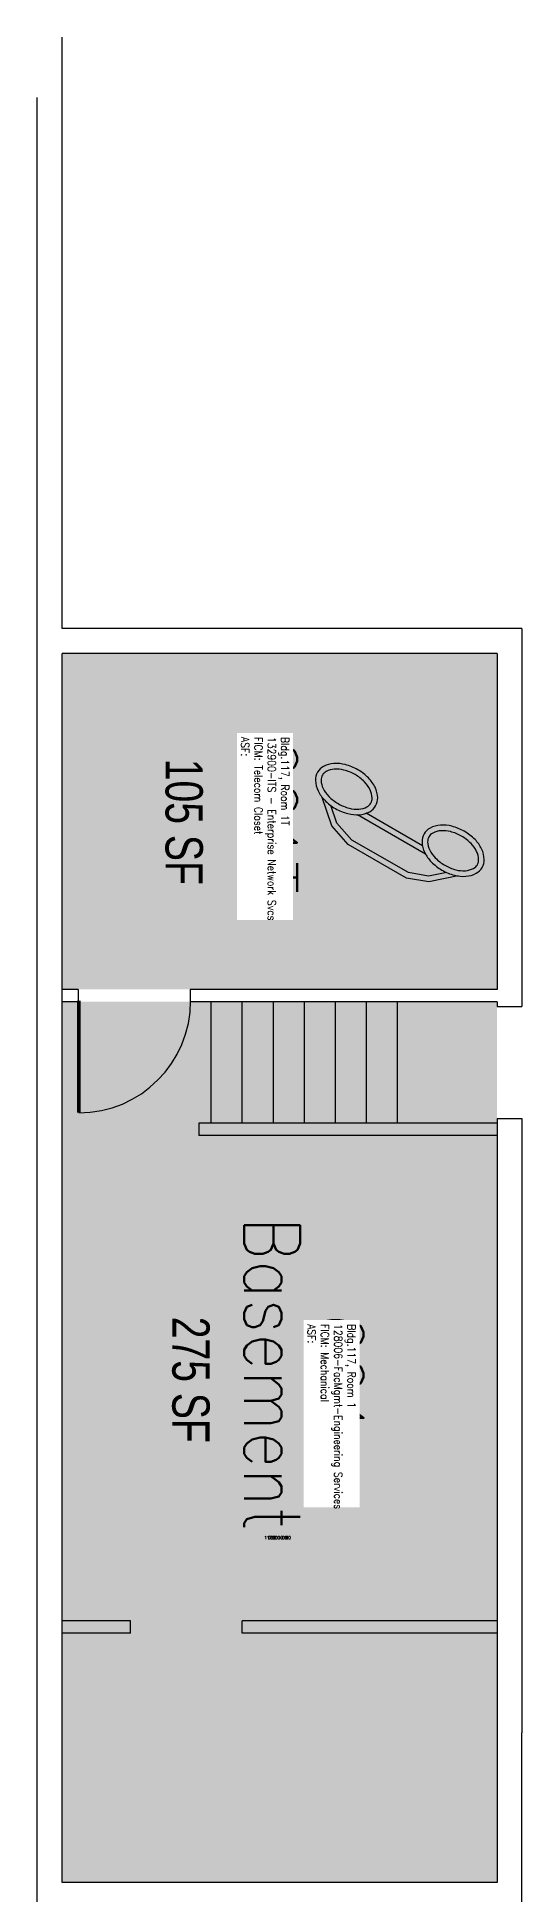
# Model space of a CAD drawing. Header units: inches. Extents: x 0 to 156, y 0 to 1095.
# Drawn here: x 0 to 156, y 498 to 1095 of the extents above; entities that cross this region are included whole.
import ezdxf
from ezdxf.enums import TextEntityAlignment as Align

# ---------------------------------------------------------------- set-up
doc = ezdxf.new("R2010")
doc.units = ezdxf.units.IN
doc.header["$LTSCALE"] = 50
doc.header["$MEASUREMENT"] = 0
doc.layers.get('0').update_dxf_attribs({"linetype": 'CONTINUOUS'})
for name, color, linetype in [('A-DOOR', 2, 'CONTINUOUS'), ('A-FLOR', 3, 'CONTINUOUS'), ('A-IDEN-ICON', 4, 'CONTINUOUS'), ('A-IDEN-RNUM', 7, 'CONTINUOUS'), ('A-IDEN-SNUM', 4, 'CONTINUOUS'), ('A-IDEN-VNUM', 4, 'CONTINUOUS'), ('A-WALL', 5, 'CONTINUOUS'), ('AREA-TEXT', 3, 'CONTINUOUS'), ('Rooms-Category-Color', 7, 'CONTINUOUS'), ('Rooms-College-Color', 7, 'CONTINUOUS'), ('Rooms-Department-Color', 7, 'CONTINUOUS'), ('Rooms-Division-Color', 7, 'CONTINUOUS'), ('Rooms-Information', 7, 'CONTINUOUS')]:
    doc.layers.add(name, color=color, linetype=linetype)
doc.styles.add('AREA', font='arial.ttf', dxfattribs={"width": 0.75, "height": 12})
doc.styles.add('ROOMSNUMBER', font='txt.shx', dxfattribs={"height": 0.08333})
doc.styles.add('ROOMVNUMBER', font='simplex.shx', dxfattribs={"width": 0.85})

# ---------------------------------------------------------------- blocks, each defined once
blk = doc.blocks.new('CPPHONE')
for p, q in [((0.0096, 0.0252), (-0.0196, -0.0252)), ((0.0169, 0.0279), (-0.0182, -0.0329))]:
    blk.add_line(p, q)
for points in [[(0.0288, 0.0786, 0.139889), (0.0216, 0.0804, 0.107118), (0.0122, 0.0781, 0.079812), (0.0039, 0.0722, 0.067459), (-0.0035, 0.0626, 0.067459), (-0.008, 0.0515, 0.079812), (-0.009, 0.0413, 0.107118), (-0.0064, 0.032, 0.139889), (-0.0012, 0.0267, 0.139889), (0.0061, 0.0248, 0.107118), (0.0155, 0.0272, 0.079812), (0.0238, 0.0331, 0.067459), (0.0312, 0.0426, 0.067459), (0.0357, 0.0538, 0.079812), (0.0367, 0.0639, 0.107118), (0.034, 0.0732, 0.139889)], [(0.0263, 0.0743, 0.139889), (0.0218, 0.0754, 0.107118), (0.0144, 0.0736, 0.079812), (0.0074, 0.0686, 0.067459), (0.0008, 0.0601, 0.067459), (-0.0032, 0.0502, 0.079812), (-0.004, 0.0417, 0.107118), (-0.0019, 0.0344, 0.139889), (0.0013, 0.031, 0.139889), (0.0059, 0.0298, 0.107118), (0.0133, 0.0317, 0.079812), (0.0203, 0.0367, 0.067459), (0.0268, 0.0451, 0.067459), (0.0309, 0.055, 0.079812), (0.0317, 0.0636, 0.107118), (0.0296, 0.0709, 0.139889)], [(-0.0262, -0.0167, 0.139889), (-0.0334, -0.0148, 0.107118), (-0.0428, -0.0172, 0.079812), (-0.0511, -0.0231, 0.067459), (-0.0585, -0.0326, 0.067459), (-0.063, -0.0438, 0.079812), (-0.064, -0.0539, 0.107118), (-0.0614, -0.0632, 0.139889), (-0.0562, -0.0686, 0.139889), (-0.0489, -0.0704, 0.107118), (-0.0395, -0.0681, 0.079812), (-0.0312, -0.0622, 0.067459), (-0.0238, -0.0526, 0.067459), (-0.0193, -0.0415, 0.079812), (-0.0183, -0.0313, 0.107118), (-0.021, -0.022, 0.139889)], [(-0.0287, -0.021, 0.139889), (-0.0332, -0.0198, 0.107118), (-0.0406, -0.0217, 0.079812), (-0.0476, -0.0267, 0.067459), (-0.0542, -0.0351, 0.067459), (-0.0582, -0.045, 0.079812), (-0.059, -0.0536, 0.107118), (-0.0569, -0.0609, 0.139889), (-0.0537, -0.0643, 0.139889), (-0.0491, -0.0654, 0.107118), (-0.0417, -0.0636, 0.079812), (-0.0347, -0.0586, 0.067459), (-0.0282, -0.0501, 0.067459), (-0.0241, -0.0402, 0.079812), (-0.0233, -0.0317, 0.107118), (-0.0254, -0.0244, 0.139889)]]:
    blk.add_lwpolyline(points, format="xyb", close=True)
for points in [[(0.0364, 0.0572), (0.0417, 0.0308), (0.0382, 0.0108), (0.0082, -0.0411), (-0.0083, -0.0558), (-0.0338, -0.0645)], [(0.0334, 0.047), (0.0366, 0.0307), (0.0334, 0.0126), (0.0043, -0.0379), (-0.0109, -0.0514), (-0.0265, -0.0567)]]:
    blk.add_lwpolyline(points)

msp = doc.modelspace()

# ---------------------------------------------------------------- hatches: boundary and pattern name
at = {"layer": 'Rooms-Category-Color', "true_color": 0xadadad}
for points in [[(8.04, 896.78), (148.02, 896.78), (148.02, 788.78), (8.04, 788.78)], [(148.02, 784.82), (8.04, 784.82), (8.04, 501.79), (148.01, 501.79)]]:
    msp.add_hatch(color=253, dxfattribs=at).paths.add_polyline_path(points)
at = {"layer": 'Rooms-College-Color', "true_color": 0xadadad}
for points in [[(8.04, 896.78), (148.02, 896.78), (148.02, 788.78), (8.04, 788.78)], [(148.02, 784.82), (8.04, 784.82), (8.04, 501.79), (148.01, 501.79)]]:
    msp.add_hatch(color=253, dxfattribs=at).paths.add_polyline_path(points)
at = {"layer": 'Rooms-Department-Color', "true_color": 0xacacac}
for points in [[(8.04, 896.78), (148.02, 896.78), (148.02, 788.78), (8.04, 788.78)], [(148.02, 784.82), (8.04, 784.82), (8.04, 501.79), (148.01, 501.79)]]:
    msp.add_hatch(color=253, dxfattribs=at).paths.add_polyline_path(points)
at = {"layer": 'Rooms-Division-Color', "true_color": 0xadadad}
for points in [[(8.04, 896.78), (148.02, 896.78), (148.02, 788.78), (8.04, 788.78)], [(148.02, 784.82), (8.04, 784.82), (8.04, 501.79), (148.01, 501.79)]]:
    msp.add_hatch(color=253, dxfattribs=at).paths.add_polyline_path(points)

# ---------------------------------------------------------------- linework, layer by layer
at = {"layer": 'A-DOOR', "const_width": 1.2}
msp.add_lwpolyline([(13.42, 785.13), (13.42, 749.13)], dxfattribs=at)
at = {"layer": 'A-DOOR'}
msp.add_arc((13.42, 785.13), 36, 270, 0, dxfattribs=at)
at = {"layer": 'A-FLOR'}
for p, q in [((56.04, 745.82, 12), (56.04, 784.82, 12)), ((66.04, 745.82, 12), (66.04, 784.82, 12)), ((76.04, 745.82, 12), (76.04, 784.82, 12)), ((86.04, 745.82, 12), (86.04, 784.82, 12)), ((96.04, 745.82, 12), (96.04, 784.82, 12)), ((106.04, 745.82, 12), (106.04, 784.82, 12)), ((116.04, 745.82, 12), (116.04, 784.82, 12))]:
    msp.add_line(p, q, dxfattribs=at)
at = {"layer": 'A-WALL'}
for p, q in [((8.04, 904.82, 12), (8.04, 1094.86, 12)), ((0, 333.64, 12), (0, 1075.51, 12)), ((156.02, 904.82, 12), (8.04, 904.82, 12)), ((156.02, 904.82, 12), (156.02, 783.32, 12)), ((148.02, 896.78, 12), (8.04, 896.78, 12)), ((8.04, 501.79, 12), (8.04, 896.78, 12)), ((148.02, 896.78, 12), (148.02, 788.78, 12)), ((13.24, 788.78, 12), (8.04, 788.78, 12)), ((13.24, 788.78, 12), (13.24, 784.82, 12)), ((148.02, 788.78, 12), (49.24, 788.78, 12)), ((49.24, 788.78, 12), (49.24, 784.82, 12)), ((13.24, 784.82, 12), (8.04, 784.82, 12)), ((148.01, 784.82, 12), (49.24, 784.82, 12)), ((148.02, 784.82, 12), (148.02, 783.32, 12)), ((148.02, 783.32, 12), (156.02, 783.32, 12)), ((148.01, 747.32, 12), (148.01, 501.79, 12)), ((148.01, 747.32, 12), (156.01, 747.32, 12)), ((148.01, 747.32, 12), (148.01, 745.82, 12)), ((156.01, 747.32, 12), (156.01, 549.85, 12)), ((148.01, 745.82, 12), (52.01, 745.82, 12)), ((52.01, 745.82, 12), (52.01, 741.83, 12)), ((148.01, 741.83, 12), (52.01, 741.83, 12)), ((30.01, 585.83, 12), (8.03, 585.83, 12)), ((30.01, 581.83, 12), (30.01, 585.83, 12)), ((148.01, 585.83, 12), (66.01, 585.83, 12)), ((66.01, 581.83, 12), (66.01, 585.83, 12)), ((30.01, 581.83, 12), (8.04, 581.83, 12)), ((148.01, 581.83, 12), (66.01, 581.83, 12)), ((156, 449.81, 12), (156, 549.85, 12)), ((148.01, 501.79, 12), (8.04, 501.79, 12))]:
    msp.add_line(p, q, dxfattribs=at)

# ---------------------------------------------------------------- block references
at = {"layer": 'A-IDEN-ICON', "xscale": 360.0000000025632, "yscale": 360.0000000025632, "zscale": 360.0000000025632, "rotation": 270}
msp.add_blockref('CPPHONE', (114.95, 838.35), dxfattribs=at)

# ---------------------------------------------------------------- texts
at = {"layer": 'A-IDEN-RNUM', "style": 'ROOMSNUMBER'}
for s, p in [('0001-T0', (75.33, 812.65)), ('0001-00', (77.38, 612.58))]:
    msp.add_text(s, height=1, dxfattribs=at).set_placement(p, align=Align.MIDDLE)
at = {"layer": 'A-IDEN-SNUM', "style": 'ROOMSNUMBER'}
for s, p in [('11700001T0', (75.33, 812.65)), ('1170000100', (77.38, 612.58))]:
    msp.add_text(s, height=1, dxfattribs=at).set_placement(p, align=Align.MIDDLE)
at = {"layer": 'A-IDEN-VNUM', "style": 'ROOMVNUMBER', "width": 0.85}
for s, p in [('001T', (74.65, 844.44)), ('Basement', (75.66, 665.12, 12)), ('001', (96.07, 664.82))]:
    msp.add_text(s, height=18, rotation=270, dxfattribs=at).set_placement(p, align=Align.MIDDLE)
at = {"layer": 'AREA-TEXT', "style": 'AREA', "width": 0.75}
for s, p in [('105 SF', (47.33, 842.66)), ('275 SF', (49.51, 663.32))]:
    msp.add_text(s, height=12, rotation=270, dxfattribs=at).set_placement(p, align=Align.MIDDLE_CENTER)

# ---------------------------------------------------------------- next in the draw order: texts
at = {"layer": 'Rooms-Information', "char_height": 2.5714, "width": 57.6, "attachment_point": 7, "rotation": 270, "style": 'ROOMVNUMBER', "bg_fill": 3, "box_fill_scale": 1.5, "bg_fill_color": 256, "bg_fill_true_color": 13158600, "bg_fill_transparency": 0}
for s, insert in [('Bldg.117, Room 1T^M^J132900-ITS - Enterprise Network Svcs^M^JFICM: Telecom Closet^M^JASF: ', (65.65, 869.94)), ('Bldg.117, Room 1^M^J128006-FacMgmt-Engineering Services^M^JFICM: Mechanical^M^JASF: ', (87.07, 681.22))]:
    msp.add_mtext(s, dxfattribs=dict(at, insert=insert))

doc.saveas('drawing.dxf')
